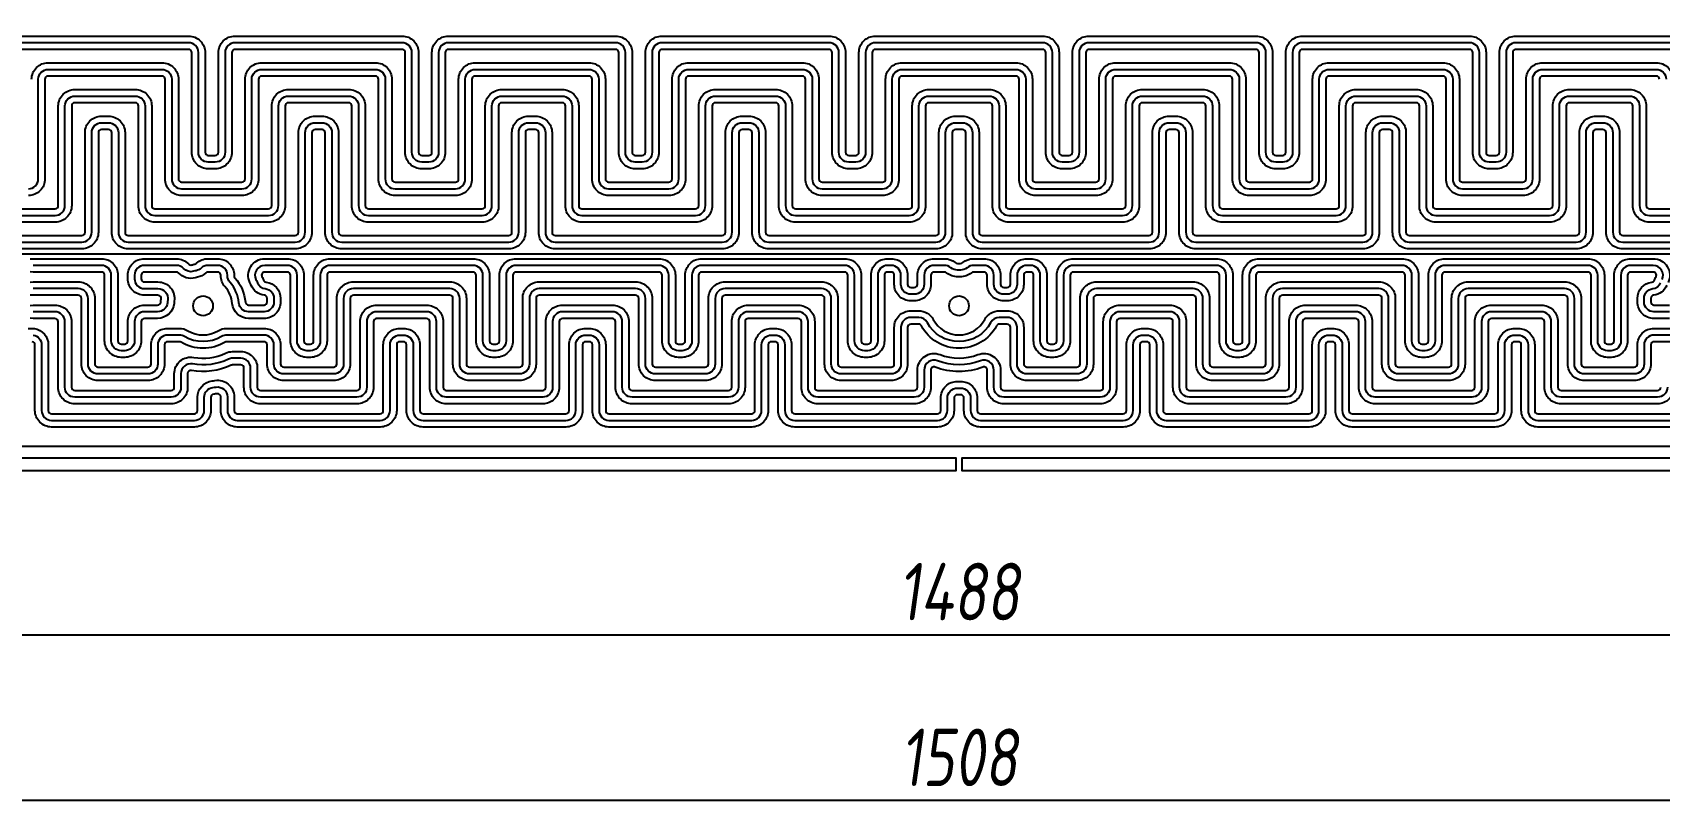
# Model space of a CAD drawing. Header units: millimetres. Extents: x -2003 to 8583, y -2734 to 1824.
# Drawn here: x 4503.1 to 4998.1, y 561.1 to 794.8 of the extents above; entities that cross this region are included whole.
import ezdxf

# ---------------------------------------------------------------- set-up
doc = ezdxf.new("R2010")
doc.units = ezdxf.units.MM
doc.header["$PDMODE"] = 35
doc.header["$PDSIZE"] = -8
doc.layers.add('参照', color=6, linetype='Continuous', lineweight=9)
for name, color, linetype in [('发热丝', 3, 'Continuous'), ('发热区', 2, 'Continuous'), ('菲林', 21, 'Continuous')]:
    doc.layers.add(name, color=color, linetype=linetype)
doc.styles.add('斜仿宋', font='tssdeng.shx', dxfattribs={"width": 0.8, "oblique": 8, "bigfont": 'tssdchn.shx'})
doc.dimstyles.new('ISO-25', dxfattribs={"dimtxt": 2.5, "dimasz": 2.5, "dimexe": 1.25, "dimexo": 0.625, "dimtad": 1, "dimtoh": 1, "dimzin": 9, "dimdsep": 46, "dimtxsty": '斜仿宋', "dimcen": 2.5, "dimazin": 2, "dimtfac": 1, "dimtmove": 0, "dimatfit": 3, "dimfxl": 1, "dimarcsym": 1})

# ---------------------------------------------------------------- blocks, each defined once
blk = doc.blocks.new('*D4')
at = {"layer": 'Defpoints', "color": 0}
for p in [(4040.95, 662.35), (5528.95, 662.35), (5528.95, 611.5)]:
    blk.add_point(p, dxfattribs=at)
at = {"layer": '参照', "color": 0, "lineweight": -2}
for p, q in [((4040.95, 657.98), (4040.95, 602.75)), ((5528.95, 657.98), (5528.95, 602.75)), ((4058.45, 611.5), (5511.45, 611.5))]:
    blk.add_line(p, q, dxfattribs=at)
at = {"layer": '参照', "color": 0}
for points in [[(4058.45, 614.42), (4058.45, 608.58), (4040.95, 611.5)], [(5511.45, 608.58), (5511.45, 614.42), (5528.95, 611.5)]]:
    blk.add_solid(points, dxfattribs=at)
at = {"layer": '参照', "color": 0, "insert": (4784.95, 624.62), "char_height": 17.5, "attachment_point": 5, "style": '斜仿宋'}
blk.add_mtext('1488', dxfattribs=at)
blk = doc.blocks.new('*D5')
at = {"layer": 'Defpoints', "color": 0}
for p in [(5538.95, 664.35), (4030.95, 661.35), (4030.95, 561.07)]:
    blk.add_point(p, dxfattribs=at)
at = {"layer": '参照', "color": 0, "lineweight": -2}
for p, q in [((5538.95, 659.98), (5538.95, 552.32)), ((4030.95, 656.98), (4030.95, 552.32)), ((5521.45, 561.07), (4048.45, 561.07))]:
    blk.add_line(p, q, dxfattribs=at)
at = {"layer": '参照', "color": 0}
for points in [[(4048.45, 563.99), (4048.45, 558.15), (4030.95, 561.07)], [(5521.45, 558.15), (5521.45, 563.99), (5538.95, 561.07)]]:
    blk.add_solid(points, dxfattribs=at)
at = {"layer": '参照', "color": 0, "insert": (4784.95, 574.19), "char_height": 17.5, "attachment_point": 5, "style": '斜仿宋'}
blk.add_mtext('1508', dxfattribs=at)
blk = doc.blocks.new('20251221.1025411')
at = {"color": 0, "linetype": 'Continuous', "lineweight": 25}
blk.add_lwpolyline([(1477.5, 425), (1, 425, 0.4142136), (0, 424), (0, 406.578), (1.478, 405.1), (20.75, 405.1, -1), (20.75, 397.4), (1.478, 397.4), (0, 395.922), (0, 1, 0.4142136), (1, 0), (48.5, 0), (48.5, 0.5, -0.4142136), (53.5, 5.5), (175, 5.5, -0.4142136), (180, 0.5), (180, 0), (1298.5, 0)], format="xyb", dxfattribs=at)
for centre in [(509.25, 42.75), (739.25, 42.75)]:
    blk.add_circle(centre, 3, dxfattribs=at)
at = {"layer": '参照', "color": 0, "linetype": 'Continuous', "lineweight": 25}
for points in [[(959.534, 122.825), (908.698, 122.825, 0.4142136), (905.698, 119.825), (905.698, 89.492, -0.4142136), (902.698, 86.492), (900.578, 86.492, -0.4142136), (897.578, 89.492), (897.578, 119.825, 0.4142136), (894.578, 122.825), (843.742, 122.825, 0.4142136), (840.742, 119.825), (840.742, 89.492, -0.4142136), (837.742, 86.492), (835.622, 86.492, -0.4142136), (832.622, 89.492), (832.622, 119.825, 0.4142136), (829.622, 122.825), (778.786, 122.825, 0.4142136), (775.786, 119.825), (775.786, 89.492, -0.4142136), (772.786, 86.492), (770.666, 86.492, -0.4142136), (767.666, 89.492), (767.666, 119.825, 0.4142136), (764.666, 122.825), (713.83, 122.825, 0.4142136), (710.83, 119.825), (710.83, 89.492, -0.4142136), (707.83, 86.492), (705.71, 86.492, -0.4142136), (702.71, 89.492), (702.71, 119.825, 0.4142136), (699.71, 122.825), (648.874, 122.825, 0.4142136), (645.874, 119.825), (645.874, 89.492, -0.4142136), (642.874, 86.492), (640.754, 86.492, -0.4142136), (637.754, 89.492), (637.754, 119.825, 0.4142136), (634.754, 122.825), (583.918, 122.825, 0.4142136), (580.918, 119.825), (580.918, 89.492, -0.4142136), (577.918, 86.492), (575.798, 86.492, -0.4142136), (572.798, 89.492), (572.798, 119.825, 0.4142136), (569.798, 122.825), (518.962, 122.825, 0.4142136), (515.962, 119.825), (515.962, 89.492, -0.4142136), (512.962, 86.492), (510.842, 86.492, -0.4142136), (507.842, 89.492), (507.842, 119.825, 0.4142136), (504.842, 122.825), (454.006, 122.825, 0.4142136)], [(421.528, 62.133), (472.364, 62.133, 0.4142136), (475.364, 65.133), (475.364, 95.466, -0.4142136), (478.364, 98.466), (480.484, 98.466, -0.4142136), (483.484, 95.466), (483.484, 65.133, 0.4142136), (486.484, 62.133), (537.32, 62.133, 0.4142136), (540.32, 65.133), (540.32, 95.466, -0.4142136), (543.32, 98.466), (545.44, 98.466, -0.4142136), (548.44, 95.466), (548.44, 65.133, 0.4142136), (551.44, 62.133), (602.276, 62.133, 0.4142136), (605.276, 65.133), (605.276, 95.466, -0.4142136), (608.276, 98.466), (610.396, 98.466, -0.4142136), (613.396, 95.466), (613.396, 65.133, 0.4142136), (616.396, 62.133), (667.232, 62.133, 0.4142136), (670.232, 65.133), (670.232, 95.466, -0.4142136), (673.232, 98.466), (675.352, 98.466, -0.4142136), (678.352, 95.466), (678.352, 65.133, 0.4142136), (681.352, 62.133), (732.188, 62.133, 0.4142136), (735.188, 65.133), (735.188, 95.466, -0.4142136), (738.188, 98.466), (740.308, 98.466, -0.4142136), (743.308, 95.466), (743.308, 65.133, 0.4142136), (746.308, 62.133), (797.144, 62.133, 0.4142136), (800.144, 65.133), (800.144, 95.466, -0.4142136), (803.144, 98.466), (805.264, 98.466, -0.4142136), (808.264, 95.466), (808.264, 65.133, 0.4142136), (811.264, 62.133), (862.1, 62.133, 0.4142136), (865.1, 65.133), (865.1, 95.466, -0.4142136), (868.1, 98.466), (870.22, 98.466, -0.4142136), (873.22, 95.466), (873.22, 65.133, 0.4142136), (876.22, 62.133), (927.056, 62.133, 0.4142136), (930.056, 65.133), (930.056, 95.466, -0.4142136), (933.056, 98.466), (935.176, 98.466, -0.4142136), (938.176, 95.466), (938.176, 65.133, 0.4142136), (941.176, 62.133), (992.012, 62.133, 0.4142136)], [(456.125, 78.372, 0.4142136), (459.125, 81.372), (459.125, 111.705, -0.4142136), (462.125, 114.705), (496.723, 114.705, -0.4142136), (499.723, 111.705), (499.723, 81.372, 0.4142136), (502.723, 78.372), (521.081, 78.372, 0.4142136), (524.081, 81.372), (524.081, 111.705, -0.4142136), (527.081, 114.705), (561.679, 114.705, -0.4142136), (564.679, 111.705), (564.679, 81.372, 0.4142136), (567.679, 78.372), (586.037, 78.372, 0.4142136), (589.037, 81.372), (589.037, 111.705, -0.4142136), (592.037, 114.705), (626.635, 114.705, -0.4142136), (629.635, 111.705), (629.635, 81.372, 0.4142136), (632.635, 78.372), (650.993, 78.372, 0.4142136), (653.993, 81.372), (653.993, 111.705, -0.4142136), (656.993, 114.705), (691.591, 114.705, -0.4142136), (694.591, 111.705), (694.591, 81.372, 0.4142136), (697.591, 78.372), (715.949, 78.372, 0.4142136), (718.949, 81.372), (718.949, 111.705, -0.4142136), (721.949, 114.705), (756.547, 114.705, -0.4142136), (759.547, 111.705), (759.547, 81.372, 0.4142136), (762.547, 78.372), (780.905, 78.372, 0.4142136), (783.905, 81.372), (783.905, 111.705, -0.4142136), (786.905, 114.705), (821.503, 114.705, -0.4142136), (824.503, 111.705), (824.503, 81.372, 0.4142136), (827.503, 78.372), (845.861, 78.372, 0.4142136), (848.861, 81.372), (848.861, 111.705, -0.4142136), (851.861, 114.705), (886.459, 114.705, -0.4142136), (889.459, 111.705), (889.459, 81.372, 0.4142136), (892.459, 78.372), (910.817, 78.372, 0.4142136), (913.817, 81.372), (913.817, 111.705, -0.4142136), (916.817, 114.705), (951.415, 114.705, -0.4142136), (954.415, 111.705)], [(429.647, 70.253), (464.245, 70.253, 0.4142136), (467.245, 73.253), (467.245, 103.586, -0.4142136), (470.245, 106.586), (488.603, 106.586, -0.4142136), (491.603, 103.586), (491.603, 73.253, 0.4142136), (494.603, 70.253), (529.201, 70.253, 0.4142136), (532.201, 73.253), (532.201, 103.586, -0.4142136), (535.201, 106.586), (553.559, 106.586, -0.4142136), (556.559, 103.586), (556.559, 73.253, 0.4142136), (559.559, 70.253), (594.157, 70.253, 0.4142136), (597.157, 73.253), (597.157, 103.586, -0.4142136), (600.157, 106.586), (618.515, 106.586, -0.4142136), (621.515, 103.586), (621.515, 73.253, 0.4142136), (624.515, 70.253), (659.113, 70.253, 0.4142136), (662.113, 73.253), (662.113, 103.586, -0.4142136), (665.113, 106.586), (683.471, 106.586, -0.4142136), (686.471, 103.586), (686.471, 73.253, 0.4142136), (689.471, 70.253), (724.069, 70.253, 0.4142136), (727.069, 73.253), (727.069, 103.586, -0.4142136), (730.069, 106.586), (748.427, 106.586, -0.4142136), (751.427, 103.586), (751.427, 73.253, 0.4142136), (754.427, 70.253), (789.025, 70.253, 0.4142136), (792.025, 73.253), (792.025, 103.586, -0.4142136), (795.025, 106.586), (813.383, 106.586, -0.4142136), (816.383, 103.586), (816.383, 73.253, 0.4142136), (819.383, 70.253), (853.981, 70.253, 0.4142136), (856.981, 73.253), (856.981, 103.586, -0.4142136), (859.981, 106.586), (878.339, 106.586, -0.4142136), (881.339, 103.586), (881.339, 73.253, 0.4142136), (884.339, 70.253), (918.937, 70.253, 0.4142136), (921.937, 73.253), (921.937, 103.586, -0.4142136), (924.937, 106.586), (943.295, 106.586, -0.4142136), (946.295, 103.586), (946.295, 73.253, 0.4142136), (949.295, 70.253), (983.893, 70.253, 0.4142136)], [(955.401, 40.935), (950.702, 40.935, -0.4142136), (947.702, 43.935), (947.702, 45.001, -0.3779066), (950.327, 47.977, 0.2669127), (952.712, 49.78, -0.014614)], [(953.151, 50.734, 0.5564693), (950.463, 55.067), (943.636, 55.067, 0.4142136), (940.636, 52.067), (940.636, 32.099, -0.4142136), (937.636, 29.099), (936.57, 29.099, -0.4142136), (933.57, 32.099), (933.57, 52.067, 0.4142136), (930.57, 55.067), (887.107, 55.067, 0.4142136), (884.107, 52.067), (884.107, 32.099, -0.4142136), (881.107, 29.099), (880.041, 29.099, -0.4142136), (877.041, 32.099), (877.041, 52.067, 0.4142136), (874.041, 55.067), (830.577, 55.067, 0.4142136), (827.577, 52.067), (827.577, 32.099, -0.4142136), (824.577, 29.099), (823.511, 29.099, -0.4142136), (820.511, 32.099), (820.511, 52.067, 0.4142136), (817.511, 55.067), (774.048, 55.067, 0.4142136), (771.048, 52.067), (771.048, 32.099, -0.4142136), (768.048, 29.099), (766.982, 29.099, -0.4142136), (763.982, 32.099), (763.982, 52.067, 0.4142136), (760.982, 55.067), (759.915, 55.067, 0.4142136), (756.915, 52.067), (756.915, 49.283, -0.4142136), (753.915, 46.283), (752.849, 46.283, -0.4142136), (749.849, 49.283), (749.849, 52.067, 0.4142136), (746.849, 55.067), (743.668, 55.067, 0.1778859), (741.725, 54.353, -0.1877969), (739.668, 53.642, 0.019183), (738.832, 53.642, -0.1877969), (736.775, 54.353, 0.1778859), (734.832, 55.067), (731.651, 55.067, 0.4142136), (728.651, 52.067), (728.651, 49.283, -0.4142136), (725.651, 46.283), (724.585, 46.283, -0.4142136), (721.585, 49.283), (721.585, 52.067, 0.4142136), (718.585, 55.067), (717.518, 55.067, 0.4142136), (714.518, 52.067), (714.518, 32.099, -0.4142136), (711.518, 29.099), (710.452, 29.099, -0.4142136), (707.452, 32.099), (707.452, 52.067, 0.4142136), (704.452, 55.067), (660.989, 55.067, 0.4142136), (657.989, 52.067), (657.989, 32.099, -0.4142136), (654.989, 29.099), (653.923, 29.099, -0.4142136), (650.923, 32.099), (650.923, 52.067, 0.4142136), (647.923, 55.067), (604.459, 55.067, 0.4142136), (601.459, 52.067), (601.459, 32.099, -0.4142136), (598.459, 29.099), (597.393, 29.099, -0.4142136), (594.393, 32.099), (594.393, 52.067, 0.4142136), (591.393, 55.067), (547.93, 55.067, 0.4142136), (544.93, 52.067), (544.93, 32.099, -0.4142136), (541.93, 29.099), (540.864, 29.099, -0.4142136), (537.864, 32.099), (537.864, 52.067, 0.4142136), (534.864, 55.067), (528.037, 55.067, 0.5564693), (525.349, 50.734, -0.014614), (525.788, 49.78, 0.2669127), (528.173, 47.977, -0.3779066), (530.798, 45.001), (530.798, 43.935, -0.4142136), (527.798, 40.935), (523.099, 40.935, -0.3894384), (520.11, 43.679, 0.1609884), (517.417, 49.968, -0.1829505), (516.665, 51.955), (516.665, 52.067, 0.4142136), (513.665, 55.067), (510.755, 55.067, 0.1936374), (508.677, 54.231, -0.144286), (507.171, 53.45, 0.0197083), (506.335, 53.253, -0.2806552), (503.332, 54.105, 0.2088988), (501.131, 55.067), (491.4, 55.067, 0.4142136), (488.4, 52.067), (488.4, 51.001, 0.4142136), (491.4, 48.001), (495.533, 48.001, -0.4626925), (498.494, 44.515, 0.0193315), (498.39, 43.679, -0.3894384), (495.401, 40.935), (491.4, 40.935, 0.4142136), (488.4, 37.935), (488.4, 32.099, -0.4142136), (485.4, 29.099), (484.334, 29.099, -0.4142136), (481.334, 32.099), (481.334, 52.067, 0.4142136), (478.334, 55.067), (457.603, 55.067)], [(962.036, 33.868), (950.702, 33.868, 0.4142136), (947.702, 30.868), (947.702, 25.032, -0.4142136), (944.702, 22.032), (929.504, 22.032, -0.4142136), (926.504, 25.032), (926.504, 45.001, 0.4142136), (923.504, 48.001), (894.173, 48.001, 0.4142136), (891.173, 45.001), (891.173, 25.032, -0.4142136), (888.173, 22.032), (872.974, 22.032, -0.4142136), (869.974, 25.032), (869.974, 45.001, 0.4142136), (866.974, 48.001), (837.643, 48.001, 0.4142136), (834.643, 45.001), (834.643, 25.032, -0.4142136), (831.643, 22.032), (816.445, 22.032, -0.4142136), (813.445, 25.032), (813.445, 45.001, 0.4142136), (810.445, 48.001), (781.114, 48.001, 0.4142136), (778.114, 45.001), (778.114, 25.032, -0.4142136), (775.114, 22.032), (759.915, 22.032, -0.4142136), (756.915, 25.032), (756.915, 36.217, 0.4142136), (753.915, 39.217), (751.519, 39.217, 0.2771614), (748.871, 37.627, -0.6004483), (729.629, 37.627, 0.2771614), (726.981, 39.217), (724.585, 39.217, 0.4142136), (721.585, 36.217), (721.585, 25.032, -0.4142136), (718.585, 22.032), (703.386, 22.032, -0.4142136), (700.386, 25.032), (700.386, 45.001, 0.4142136), (697.386, 48.001), (668.055, 48.001, 0.4142136), (665.055, 45.001), (665.055, 25.032, -0.4142136), (662.055, 22.032), (646.857, 22.032, -0.4142136), (643.857, 25.032), (643.857, 45.001, 0.4142136), (640.857, 48.001), (611.526, 48.001, 0.4142136), (608.526, 45.001), (608.526, 25.032, -0.4142136), (605.526, 22.032), (590.327, 22.032, -0.4142136), (587.327, 25.032), (587.327, 45.001, 0.4142136), (584.327, 48.001), (554.996, 48.001, 0.4142136), (551.996, 45.001), (551.996, 25.032, -0.4142136), (548.996, 22.032), (533.798, 22.032, -0.4142136), (530.798, 25.032), (530.798, 30.868, 0.4142136), (527.798, 33.868), (516.464, 33.868, 0.1372629), (514.907, 33.433, -0.2797975), (503.593, 33.433, 0.1372629), (502.036, 33.868), (498.467, 33.868, 0.4142136), (495.467, 30.868), (495.467, 25.032, -0.4142136), (492.467, 22.032), (477.268, 22.032, -0.4142136), (474.268, 25.032), (474.268, 45.001, 0.4142136), (471.268, 48.001), (457.603, 48.001)], [(954.769, 17.966, -0.4142136), (951.769, 14.966), (922.438, 14.966, -0.4142136), (919.438, 17.966), (919.438, 37.935, 0.4142136), (916.438, 40.935), (901.239, 40.935, 0.4142136), (898.239, 37.935), (898.239, 17.966, -0.4142136), (895.239, 14.966), (865.908, 14.966, -0.4142136), (862.908, 17.966), (862.908, 37.935, 0.4142136), (859.908, 40.935), (844.71, 40.935, 0.4142136), (841.71, 37.935), (841.71, 17.966, -0.4142136), (838.71, 14.966), (809.379, 14.966, -0.4142136), (806.379, 17.966), (806.379, 37.935, 0.4142136), (803.379, 40.935), (788.18, 40.935, 0.4142136), (785.18, 37.935), (785.18, 17.966, -0.4142136), (782.18, 14.966), (752.849, 14.966, -0.4142136), (749.849, 17.966), (749.849, 23.205, 0.5275019), (745.762, 26.001, -0.1875687), (732.738, 26.001, 0.5275019), (728.651, 23.205), (728.651, 17.966, -0.4142136), (725.651, 14.966), (696.32, 14.966, -0.4142136), (693.32, 17.966), (693.32, 37.935, 0.4142136), (690.32, 40.935), (675.121, 40.935, 0.4142136), (672.121, 37.935), (672.121, 17.966, -0.4142136), (669.121, 14.966), (639.79, 14.966, -0.4142136), (636.79, 17.966), (636.79, 37.935, 0.4142136), (633.79, 40.935), (618.592, 40.935, 0.4142136), (615.592, 37.935), (615.592, 17.966, -0.4142136), (612.592, 14.966), (583.261, 14.966, -0.4142136), (580.261, 17.966), (580.261, 37.935, 0.4142136), (577.261, 40.935), (562.062, 40.935, 0.4142136), (559.062, 37.935), (559.062, 17.966, -0.4142136), (556.062, 14.966), (526.731, 14.966, -0.4142136), (523.731, 17.966), (523.731, 23.798, 0.4142136), (520.731, 26.798), (518.226, 26.798, 0.1110393), (516.942, 26.51, -0.1563935), (506.065, 25.065, 0.4674249), (502.533, 22.112), (502.533, 17.966, -0.4142136), (499.533, 14.966), (470.202, 14.966, -0.4142136), (467.202, 17.966), (467.202, 37.935, 0.4142136), (464.202, 40.935), (457.603, 40.935)], [(457.603, 33.832, -0.3691491), (460.136, 30.868), (460.136, 10.9, 0.4142136), (463.136, 7.9), (506.599, 7.9, 0.4142136), (509.599, 10.9), (509.599, 14.911, -0.3795666), (512.241, 17.889, 0.0095993), (513.193, 18.022, -0.4613216), (516.665, 15.06), (516.665, 10.9, 0.4142136), (519.665, 7.9), (563.129, 7.9, 0.4142136), (566.129, 10.9), (566.129, 30.868, -0.4142136), (569.129, 33.868), (570.195, 33.868, -0.4142136), (573.195, 30.868), (573.195, 10.9, 0.4142136), (576.195, 7.9), (619.658, 7.9, 0.4142136), (622.658, 10.9), (622.658, 30.868, -0.4142136), (625.658, 33.868), (626.724, 33.868, -0.4142136), (629.724, 30.868), (629.724, 10.9, 0.4142136), (632.724, 7.9), (676.187, 7.9, 0.4142136), (679.187, 10.9), (679.187, 30.868, -0.4142136), (682.187, 33.868), (683.254, 33.868, -0.4142136), (686.254, 30.868), (686.254, 10.9, 0.4142136), (689.254, 7.9), (732.717, 7.9, 0.4142136), (735.717, 10.9), (735.717, 14.715, -0.4197934), (738.774, 17.715, 0.0095068), (739.726, 17.715, -0.4197934), (742.783, 14.715), (742.783, 10.9, 0.4142136), (745.783, 7.9), (789.246, 7.9, 0.4142136), (792.246, 10.9), (792.246, 30.868, -0.4142136), (795.246, 33.868), (796.313, 33.868, -0.4142136), (799.313, 30.868), (799.313, 10.9, 0.4142136), (802.313, 7.9), (845.776, 7.9, 0.4142136), (848.776, 10.9), (848.776, 30.868, -0.4142136), (851.776, 33.868), (852.842, 33.868, -0.4142136), (855.842, 30.868), (855.842, 10.9, 0.4142136), (858.842, 7.9), (902.305, 7.9, 0.4142136), (905.305, 10.9), (905.305, 30.868, -0.4142136), (908.305, 33.868), (909.371, 33.868, -0.4142136), (912.371, 30.868), (912.371, 10.9, 0.4142136), (915.371, 7.9), (958.835, 7.9, 0.4142136)]]:
    blk.add_lwpolyline(points, format="xyb", dxfattribs=at)
at = {"layer": '发热丝', "color": 0}
for points in [[(992.012, 60.103), (941.176, 60.103, -0.4142136), (936.146, 65.133), (936.146, 95.466, 0.4142136), (935.176, 96.436), (933.056, 96.436, 0.4142136), (932.086, 95.466), (932.086, 65.133, -0.4142136), (927.056, 60.103), (876.22, 60.103, -0.4142136), (871.19, 65.133), (871.19, 95.466, 0.4142136), (870.22, 96.436), (868.1, 96.436, 0.4142136), (867.13, 95.466), (867.13, 65.133, -0.4142136), (862.1, 60.103), (811.264, 60.103, -0.4142136), (806.234, 65.133), (806.234, 95.466, 0.4142136), (805.264, 96.436), (803.144, 96.436, 0.4142136), (802.174, 95.466), (802.174, 65.133, -0.4142136), (797.144, 60.103), (746.308, 60.103, -0.4142136), (741.278, 65.133), (741.278, 95.466, 0.4142136), (740.308, 96.436), (738.188, 96.436, 0.4142136), (737.218, 95.466), (737.218, 65.133, -0.4142136), (732.188, 60.103), (681.352, 60.103, -0.4142136), (676.322, 65.133), (676.322, 95.466, 0.4142136), (675.352, 96.436), (673.232, 96.436, 0.4142136), (672.262, 95.466), (672.262, 65.133, -0.4142136), (667.232, 60.103), (616.396, 60.103, -0.4142136), (611.366, 65.133), (611.366, 95.466, 0.4142136), (610.396, 96.436), (608.276, 96.436, 0.4142136), (607.306, 95.466), (607.306, 65.133, -0.4142136), (602.276, 60.103), (551.44, 60.103, -0.4142136), (546.41, 65.133), (546.41, 95.466, 0.4142136), (545.44, 96.436), (543.32, 96.436, 0.4142136), (542.35, 95.466), (542.35, 65.133, -0.4142136), (537.32, 60.103), (486.484, 60.103, -0.4142136), (481.454, 65.133), (481.454, 95.466, 0.4142136), (480.484, 96.436), (478.364, 96.436, 0.4142136), (477.394, 95.466), (477.394, 65.133, -0.4142136), (472.364, 60.103), (421.528, 60.103, -0.4142136)], [(456.603, 57.028), (457.603, 57.098), (478.334, 57.098, -0.4142136), (483.365, 52.067), (483.365, 32.099, 0.4142136), (484.334, 31.13), (485.4, 31.13, 0.4142136), (486.369, 32.099), (486.369, 37.935, -0.4142136), (491.4, 42.966), (495.401, 42.966, 0.3894384), (496.366, 43.852, -0.0193315), (496.49, 44.844, 0.4626925), (495.533, 45.97), (491.4, 45.97, -0.4142136), (486.369, 51.001), (486.369, 52.067, -0.4142136), (491.4, 57.098), (501.131, 57.098, -0.2088988), (504.822, 55.485, 0.2806552), (505.792, 55.21, -0.0197083), (506.784, 55.444, 0.144286), (507.27, 55.696, -0.1936374), (510.755, 57.098), (513.665, 57.098, -0.4142136), (518.696, 52.067), (518.696, 51.955, 0.1829505), (518.939, 51.313, -0.1609884), (522.134, 43.852, 0.3894384), (523.099, 42.966), (527.798, 42.966, 0.4142136), (528.767, 43.935), (528.767, 45.001, 0.3779066), (527.919, 45.962, -0.2669127), (523.919, 48.985, 0.014614), (523.529, 49.832, -0.5564693), (528.037, 57.098), (534.864, 57.098, -0.4142136), (539.895, 52.067), (539.895, 32.099, 0.4142136), (540.864, 31.13), (541.93, 31.13, 0.4142136), (542.899, 32.099), (542.899, 52.067, -0.4142136), (547.93, 57.098), (591.393, 57.098, -0.4142136), (596.424, 52.067), (596.424, 32.099, 0.4142136), (597.393, 31.13), (598.459, 31.13, 0.4142136), (599.428, 32.099), (599.428, 52.067, -0.4142136), (604.459, 57.098), (647.923, 57.098, -0.4142136), (652.954, 52.067), (652.954, 32.099, 0.4142136), (653.923, 31.13), (654.989, 31.13, 0.4142136), (655.958, 32.099), (655.958, 52.067, -0.4142136), (660.989, 57.098), (704.452, 57.098, -0.4142136), (709.483, 52.067), (709.483, 32.099, 0.4142136), (710.452, 31.13), (711.518, 31.13, 0.4142136), (712.487, 32.099), (712.487, 52.067, -0.4142136), (717.518, 57.098), (718.585, 57.098, -0.4142136), (723.616, 52.067), (723.616, 49.283, 0.4142136), (724.585, 48.314), (725.651, 48.314, 0.4142136), (726.62, 49.283), (726.62, 52.067, -0.4142136), (731.651, 57.098), (734.832, 57.098, -0.1778859), (738.09, 55.901, 0.1877969), (738.754, 55.671, -0.019183), (739.746, 55.671, 0.1877969), (740.41, 55.901, -0.1778859), (743.668, 57.098), (746.849, 57.098, -0.4142136), (751.88, 52.067), (751.88, 49.283, 0.4142136), (752.849, 48.314), (753.915, 48.314, 0.4142136), (754.884, 49.283), (754.884, 52.067, -0.4142136), (759.915, 57.098), (760.982, 57.098, -0.4142136), (766.013, 52.067), (766.013, 32.099, 0.4142136), (766.982, 31.13), (768.048, 31.13, 0.4142136), (769.017, 32.099), (769.017, 52.067, -0.4142136), (774.048, 57.098), (817.511, 57.098, -0.4142136), (822.542, 52.067), (822.542, 32.099, 0.4142136), (823.511, 31.13), (824.577, 31.13, 0.4142136), (825.546, 32.099), (825.546, 52.067, -0.4142136), (830.577, 57.098), (874.041, 57.098, -0.4142136), (879.072, 52.067), (879.072, 32.099, 0.4142136), (880.041, 31.13), (881.107, 31.13, 0.4142136), (882.076, 32.099), (882.076, 52.067, -0.4142136), (887.107, 57.098), (930.57, 57.098, -0.4142136), (935.601, 52.067), (935.601, 32.099, 0.4142136), (936.57, 31.13), (937.636, 31.13, 0.4142136), (938.605, 32.099), (938.605, 52.067, -0.4142136), (943.636, 57.098), (950.463, 57.098, -0.5564693), (954.971, 49.832, 0.014614)], [(954.581, 48.985, -0.2669127), (950.581, 45.962, 0.3779066), (949.733, 45.001), (949.733, 43.935, 0.4142136), (950.702, 42.966), (955.401, 42.966, 0.3894384)], [(958.835, 5.869), (915.371, 5.869, -0.4142136), (910.34, 10.9), (910.34, 30.868, 0.4142136), (909.371, 31.837), (908.305, 31.837, 0.4142136), (907.336, 30.868), (907.336, 10.9, -0.4142136), (902.305, 5.869), (858.842, 5.869, -0.4142136), (853.811, 10.9), (853.811, 30.868, 0.4142136), (852.842, 31.837), (851.776, 31.837, 0.4142136), (850.807, 30.868), (850.807, 10.9, -0.4142136), (845.776, 5.869), (802.313, 5.869, -0.4142136), (797.282, 10.9), (797.282, 30.868, 0.4142136), (796.313, 31.837), (795.246, 31.837, 0.4142136), (794.277, 30.868), (794.277, 10.9, -0.4142136), (789.246, 5.869), (745.783, 5.869, -0.4142136), (740.752, 10.9), (740.752, 14.715, 0.4197934), (739.765, 15.684, -0.0095068), (738.735, 15.684, 0.4197934), (737.748, 14.715), (737.748, 10.9, -0.4142136), (732.717, 5.869), (689.254, 5.869, -0.4142136), (684.223, 10.9), (684.223, 30.868, 0.4142136), (683.254, 31.837), (682.187, 31.837, 0.4142136), (681.218, 30.868), (681.218, 10.9, -0.4142136), (676.187, 5.869), (632.724, 5.869, -0.4142136), (627.693, 10.9), (627.693, 30.868, 0.4142136), (626.724, 31.837), (625.658, 31.837, 0.4142136), (624.689, 30.868), (624.689, 10.9, -0.4142136), (619.658, 5.869), (576.195, 5.869, -0.4142136), (571.164, 10.9), (571.164, 30.868, 0.4142136), (570.195, 31.837), (569.129, 31.837, 0.4142136), (568.16, 30.868), (568.16, 10.9, -0.4142136), (563.129, 5.869), (519.665, 5.869, -0.4142136), (514.634, 10.9), (514.634, 15.06, 0.4613216), (513.513, 16.017, -0.0095993), (512.483, 15.873, 0.3795666), (511.63, 14.911), (511.63, 10.9, -0.4142136), (506.599, 5.869), (463.136, 5.869, -0.4142136), (458.105, 10.9), (458.105, 30.868, 0.3691491), (457.287, 31.826)], [(454.006, 124.855), (504.842, 124.855, -0.4142136), (509.872, 119.825), (509.872, 89.492, 0.4142136), (510.842, 88.522), (512.962, 88.522, 0.4142136), (513.932, 89.492), (513.932, 119.825, -0.4142136), (518.962, 124.855), (569.798, 124.855, -0.4142136), (574.828, 119.825), (574.828, 89.492, 0.4142136), (575.798, 88.522), (577.918, 88.522, 0.4142136), (578.888, 89.492), (578.888, 119.825, -0.4142136), (583.918, 124.855), (634.754, 124.855, -0.4142136), (639.784, 119.825), (639.784, 89.492, 0.4142136), (640.754, 88.522), (642.874, 88.522, 0.4142136), (643.844, 89.492), (643.844, 119.825, -0.4142136), (648.874, 124.855), (699.71, 124.855, -0.4142136), (704.74, 119.825), (704.74, 89.492, 0.4142136), (705.71, 88.522), (707.83, 88.522, 0.4142136), (708.8, 89.492), (708.8, 119.825, -0.4142136), (713.83, 124.855), (764.666, 124.855, -0.4142136), (769.696, 119.825), (769.696, 89.492, 0.4142136), (770.666, 88.522), (772.786, 88.522, 0.4142136), (773.756, 89.492), (773.756, 119.825, -0.4142136), (778.786, 124.855), (829.622, 124.855, -0.4142136), (834.652, 119.825), (834.652, 89.492, 0.4142136), (835.622, 88.522), (837.742, 88.522, 0.4142136), (838.712, 89.492), (838.712, 119.825, -0.4142136), (843.742, 124.855), (894.578, 124.855, -0.4142136), (899.608, 119.825), (899.608, 89.492, 0.4142136), (900.578, 88.522), (902.698, 88.522, 0.4142136), (903.668, 89.492), (903.668, 119.825, -0.4142136), (908.698, 124.855), (959.534, 124.855, -0.4142136)], [(959.534, 120.795), (908.698, 120.795, 0.4142136), (907.728, 119.825), (907.728, 89.492, -0.4142136), (902.698, 84.462), (900.578, 84.462, -0.4142136), (895.548, 89.492), (895.548, 119.825, 0.4142136), (894.578, 120.795), (843.742, 120.795, 0.4142136), (842.772, 119.825), (842.772, 89.492, -0.4142136), (837.742, 84.462), (835.622, 84.462, -0.4142136), (830.592, 89.492), (830.592, 119.825, 0.4142136), (829.622, 120.795), (778.786, 120.795, 0.4142136), (777.816, 119.825), (777.816, 89.492, -0.4142136), (772.786, 84.462), (770.666, 84.462, -0.4142136), (765.636, 89.492), (765.636, 119.825, 0.4142136), (764.666, 120.795), (713.83, 120.795, 0.4142136), (712.86, 119.825), (712.86, 89.492, -0.4142136), (707.83, 84.462), (705.71, 84.462, -0.4142136), (700.68, 89.492), (700.68, 119.825, 0.4142136), (699.71, 120.795), (648.874, 120.795, 0.4142136), (647.904, 119.825), (647.904, 89.492, -0.4142136), (642.874, 84.462), (640.754, 84.462, -0.4142136), (635.724, 89.492), (635.724, 119.825, 0.4142136), (634.754, 120.795), (583.918, 120.795, 0.4142136), (582.948, 119.825), (582.948, 89.492, -0.4142136), (577.918, 84.462), (575.798, 84.462, -0.4142136), (570.768, 89.492), (570.768, 119.825, 0.4142136), (569.798, 120.795), (518.962, 120.795, 0.4142136), (517.992, 119.825), (517.992, 89.492, -0.4142136), (512.962, 84.462), (510.842, 84.462, -0.4142136), (505.812, 89.492), (505.812, 119.825, 0.4142136), (504.842, 120.795), (454.006, 120.795, 0.4142136)], [(456.07, 35.83), (457.919, 35.838, -0.3691491), (462.167, 30.868), (462.167, 10.9, 0.4142136), (463.136, 9.931), (506.599, 9.931, 0.4142136), (507.568, 10.9), (507.568, 14.911, -0.3795666), (511.998, 19.906, 0.0095993), (512.873, 20.028, -0.4613216), (518.696, 15.06), (518.696, 10.9, 0.4142136), (519.665, 9.931), (563.129, 9.931, 0.4142136), (564.098, 10.9), (564.098, 30.868, -0.4142136), (569.129, 35.899), (570.195, 35.899, -0.4142136), (575.226, 30.868), (575.226, 10.9, 0.4142136), (576.195, 9.931), (619.658, 9.931, 0.4142136), (620.627, 10.9), (620.627, 30.868, -0.4142136), (625.658, 35.899), (626.724, 35.899, -0.4142136), (631.755, 30.868), (631.755, 10.9, 0.4142136), (632.724, 9.931), (676.187, 9.931, 0.4142136), (677.156, 10.9), (677.156, 30.868, -0.4142136), (682.187, 35.899), (683.254, 35.899, -0.4142136), (688.285, 30.868), (688.285, 10.9, 0.4142136), (689.254, 9.931), (732.717, 9.931, 0.4142136), (733.686, 10.9), (733.686, 14.715, -0.4197934), (738.813, 19.745, 0.0095068), (739.687, 19.745, -0.4197934), (744.814, 14.715), (744.814, 10.9, 0.4142136), (745.783, 9.931), (789.246, 9.931, 0.4142136), (790.215, 10.9), (790.215, 30.868, -0.4142136), (795.246, 35.899), (796.313, 35.899, -0.4142136), (801.344, 30.868), (801.344, 10.9, 0.4142136), (802.313, 9.931), (845.776, 9.931, 0.4142136), (846.745, 10.9), (846.745, 30.868, -0.4142136), (851.776, 35.899), (852.842, 35.899, -0.4142136), (857.873, 30.868), (857.873, 10.9, 0.4142136), (858.842, 9.931), (902.305, 9.931, 0.4142136), (903.274, 10.9), (903.274, 30.868, -0.4142136), (908.305, 35.899), (909.371, 35.899, -0.4142136), (914.402, 30.868), (914.402, 10.9, 0.4142136), (915.371, 9.931), (958.835, 9.931, 0.4142136)], [(956.8, 17.966, -0.4142136), (951.769, 12.935), (922.438, 12.935, -0.4142136), (917.407, 17.966), (917.407, 37.935, 0.4142136), (916.438, 38.904), (901.239, 38.904, 0.4142136), (900.27, 37.935), (900.27, 17.966, -0.4142136), (895.239, 12.935), (865.908, 12.935, -0.4142136), (860.877, 17.966), (860.877, 37.935, 0.4142136), (859.908, 38.904), (844.71, 38.904, 0.4142136), (843.741, 37.935), (843.741, 17.966, -0.4142136), (838.71, 12.935), (809.379, 12.935, -0.4142136), (804.348, 17.966), (804.348, 37.935, 0.4142136), (803.379, 38.904), (788.18, 38.904, 0.4142136), (787.211, 37.935), (787.211, 17.966, -0.4142136), (782.18, 12.935), (752.849, 12.935, -0.4142136), (747.818, 17.966), (747.818, 23.205, 0.5275019), (746.498, 24.109, -0.1875687), (732.002, 24.109, 0.5275019), (730.682, 23.205), (730.682, 17.966, -0.4142136), (725.651, 12.935), (696.32, 12.935, -0.4142136), (691.289, 17.966), (691.289, 37.935, 0.4142136), (690.32, 38.904), (675.121, 38.904, 0.4142136), (674.152, 37.935), (674.152, 17.966, -0.4142136), (669.121, 12.935), (639.79, 12.935, -0.4142136), (634.759, 17.966), (634.759, 37.935, 0.4142136), (633.79, 38.904), (618.592, 38.904, 0.4142136), (617.623, 37.935), (617.623, 17.966, -0.4142136), (612.592, 12.935), (583.261, 12.935, -0.4142136), (578.23, 17.966), (578.23, 37.935, 0.4142136), (577.261, 38.904), (562.062, 38.904, 0.4142136), (561.093, 37.935), (561.093, 17.966, -0.4142136), (556.062, 12.935), (526.731, 12.935, -0.4142136), (521.7, 17.966), (521.7, 23.798, 0.4142136), (520.731, 24.767), (518.226, 24.767, 0.1110393), (517.812, 24.674, -0.1563935), (505.705, 23.066, 0.4674249), (504.564, 22.112), (504.564, 17.966, -0.4142136), (499.533, 12.935), (470.202, 12.935, -0.4142136), (465.171, 17.966), (465.171, 37.935, 0.4142136), (464.202, 38.904), (457.603, 38.904), (456.603, 38.973)], [(457.095, 111.705, -0.4142136), (462.125, 116.735), (496.723, 116.735, -0.4142136), (501.753, 111.705), (501.753, 81.372, 0.4142136), (502.723, 80.402), (521.081, 80.402, 0.4142136), (522.051, 81.372), (522.051, 111.705, -0.4142136), (527.081, 116.735), (561.679, 116.735, -0.4142136), (566.709, 111.705), (566.709, 81.372, 0.4142136), (567.679, 80.402), (586.037, 80.402, 0.4142136), (587.007, 81.372), (587.007, 111.705, -0.4142136), (592.037, 116.735), (626.635, 116.735, -0.4142136), (631.665, 111.705), (631.665, 81.372, 0.4142136), (632.635, 80.402), (650.993, 80.402, 0.4142136), (651.963, 81.372), (651.963, 111.705, -0.4142136), (656.993, 116.735), (691.591, 116.735, -0.4142136), (696.621, 111.705), (696.621, 81.372, 0.4142136), (697.591, 80.402), (715.949, 80.402, 0.4142136), (716.919, 81.372), (716.919, 111.705, -0.4142136), (721.949, 116.735), (756.547, 116.735, -0.4142136), (761.577, 111.705), (761.577, 81.372, 0.4142136), (762.547, 80.402), (780.905, 80.402, 0.4142136), (781.875, 81.372), (781.875, 111.705, -0.4142136), (786.905, 116.735), (821.503, 116.735, -0.4142136), (826.533, 111.705), (826.533, 81.372, 0.4142136), (827.503, 80.402), (845.861, 80.402, 0.4142136), (846.831, 81.372), (846.831, 111.705, -0.4142136), (851.861, 116.735), (886.459, 116.735, -0.4142136), (891.489, 111.705), (891.489, 81.372, 0.4142136), (892.459, 80.402), (910.817, 80.402, 0.4142136), (911.787, 81.372), (911.787, 111.705, -0.4142136), (916.817, 116.735), (951.415, 116.735, -0.4142136), (956.445, 111.705)], [(952.385, 111.705, 0.4142136), (951.415, 112.675), (916.817, 112.675, 0.4142136), (915.847, 111.705), (915.847, 81.372, -0.4142136), (910.817, 76.342), (892.459, 76.342, -0.4142136), (887.429, 81.372), (887.429, 111.705, 0.4142136), (886.459, 112.675), (851.861, 112.675, 0.4142136), (850.891, 111.705), (850.891, 81.372, -0.4142136), (845.861, 76.342), (827.503, 76.342, -0.4142136), (822.473, 81.372), (822.473, 111.705, 0.4142136), (821.503, 112.675), (786.905, 112.675, 0.4142136), (785.935, 111.705), (785.935, 81.372, -0.4142136), (780.905, 76.342), (762.547, 76.342, -0.4142136), (757.517, 81.372), (757.517, 111.705, 0.4142136), (756.547, 112.675), (721.949, 112.675, 0.4142136), (720.979, 111.705), (720.979, 81.372, -0.4142136), (715.949, 76.342), (697.591, 76.342, -0.4142136), (692.561, 81.372), (692.561, 111.705, 0.4142136), (691.591, 112.675), (656.993, 112.675, 0.4142136), (656.023, 111.705), (656.023, 81.372, -0.4142136), (650.993, 76.342), (632.635, 76.342, -0.4142136), (627.605, 81.372), (627.605, 111.705, 0.4142136), (626.635, 112.675), (592.037, 112.675, 0.4142136), (591.067, 111.705), (591.067, 81.372, -0.4142136), (586.037, 76.342), (567.679, 76.342, -0.4142136), (562.649, 81.372), (562.649, 111.705, 0.4142136), (561.679, 112.675), (527.081, 112.675, 0.4142136), (526.111, 111.705), (526.111, 81.372, -0.4142136), (521.081, 76.342), (502.723, 76.342, -0.4142136), (497.693, 81.372), (497.693, 111.705, 0.4142136), (496.723, 112.675), (462.125, 112.675, 0.4142136), (461.155, 111.705), (461.155, 81.372, -0.4142136), (456.125, 76.342)], [(456.603, 42.896), (457.603, 42.966), (464.202, 42.966, -0.4142136), (469.233, 37.935), (469.233, 17.966, 0.4142136), (470.202, 16.997), (499.533, 16.997, 0.4142136), (500.502, 17.966), (500.502, 22.112, -0.4674249), (506.425, 27.063, 0.1563935), (516.073, 28.345, -0.1110393), (518.226, 28.829), (520.731, 28.829, -0.4142136), (525.762, 23.798), (525.762, 17.966, 0.4142136), (526.731, 16.997), (556.062, 16.997, 0.4142136), (557.031, 17.966), (557.031, 37.935, -0.4142136), (562.062, 42.966), (577.261, 42.966, -0.4142136), (582.292, 37.935), (582.292, 17.966, 0.4142136), (583.261, 16.997), (612.592, 16.997, 0.4142136), (613.561, 17.966), (613.561, 37.935, -0.4142136), (618.592, 42.966), (633.79, 42.966, -0.4142136), (638.821, 37.935), (638.821, 17.966, 0.4142136), (639.79, 16.997), (669.121, 16.997, 0.4142136), (670.09, 17.966), (670.09, 37.935, -0.4142136), (675.121, 42.966), (690.32, 42.966, -0.4142136), (695.351, 37.935), (695.351, 17.966, 0.4142136), (696.32, 16.997), (725.651, 16.997, 0.4142136), (726.62, 17.966), (726.62, 23.205, -0.5275019), (733.474, 27.894, 0.1875687), (745.026, 27.894, -0.5275019), (751.88, 23.205), (751.88, 17.966, 0.4142136), (752.849, 16.997), (782.18, 16.997, 0.4142136), (783.149, 17.966), (783.149, 37.935, -0.4142136), (788.18, 42.966), (803.379, 42.966, -0.4142136), (808.41, 37.935), (808.41, 17.966, 0.4142136), (809.379, 16.997), (838.71, 16.997, 0.4142136), (839.679, 17.966), (839.679, 37.935, -0.4142136), (844.71, 42.966), (859.908, 42.966, -0.4142136), (864.939, 37.935), (864.939, 17.966, 0.4142136), (865.908, 16.997), (895.239, 16.997, 0.4142136), (896.208, 17.966), (896.208, 37.935, -0.4142136), (901.239, 42.966), (916.438, 42.966, -0.4142136), (921.469, 37.935), (921.469, 17.966, 0.4142136), (922.438, 16.997), (951.769, 16.997, 0.4142136), (952.738, 17.966)], [(962.036, 31.837), (950.702, 31.837, 0.4142136), (949.733, 30.868), (949.733, 25.032, -0.4142136), (944.702, 20.001), (929.504, 20.001, -0.4142136), (924.473, 25.032), (924.473, 45.001, 0.4142136), (923.504, 45.97), (894.173, 45.97, 0.4142136), (893.204, 45.001), (893.204, 25.032, -0.4142136), (888.173, 20.001), (872.974, 20.001, -0.4142136), (867.943, 25.032), (867.943, 45.001, 0.4142136), (866.974, 45.97), (837.643, 45.97, 0.4142136), (836.674, 45.001), (836.674, 25.032, -0.4142136), (831.643, 20.001), (816.445, 20.001, -0.4142136), (811.414, 25.032), (811.414, 45.001, 0.4142136), (810.445, 45.97), (781.114, 45.97, 0.4142136), (780.145, 45.001), (780.145, 25.032, -0.4142136), (775.114, 20.001), (759.915, 20.001, -0.4142136), (754.884, 25.032), (754.884, 36.217, 0.4142136), (753.915, 37.186), (751.519, 37.186, 0.2771614), (750.664, 36.672, -0.6004483), (727.836, 36.672, 0.2771614), (726.981, 37.186), (724.585, 37.186, 0.4142136), (723.616, 36.217), (723.616, 25.032, -0.4142136), (718.585, 20.001), (703.386, 20.001, -0.4142136), (698.355, 25.032), (698.355, 45.001, 0.4142136), (697.386, 45.97), (668.055, 45.97, 0.4142136), (667.086, 45.001), (667.086, 25.032, -0.4142136), (662.055, 20.001), (646.857, 20.001, -0.4142136), (641.826, 25.032), (641.826, 45.001, 0.4142136), (640.857, 45.97), (611.526, 45.97, 0.4142136), (610.557, 45.001), (610.557, 25.032, -0.4142136), (605.526, 20.001), (590.327, 20.001, -0.4142136), (585.296, 25.032), (585.296, 45.001, 0.4142136), (584.327, 45.97), (554.996, 45.97, 0.4142136), (554.027, 45.001), (554.027, 25.032, -0.4142136), (548.996, 20.001), (533.798, 20.001, -0.4142136), (528.767, 25.032), (528.767, 30.868, 0.4142136), (527.798, 31.837), (516.464, 31.837, 0.1372629), (515.961, 31.697, -0.2797975), (502.539, 31.697, 0.1372629), (502.036, 31.837), (498.467, 31.837, 0.4142136), (497.498, 30.868), (497.498, 25.032, -0.4142136), (492.467, 20.001), (477.268, 20.001, -0.4142136), (472.237, 25.032), (472.237, 45.001, 0.4142136), (471.268, 45.97), (457.603, 45.97), (456.603, 46.039)], [(429.647, 72.283), (464.245, 72.283, 0.4142136), (465.215, 73.253), (465.215, 103.586, -0.4142136), (470.245, 108.616), (488.603, 108.616, -0.4142136), (493.633, 103.586), (493.633, 73.253, 0.4142136), (494.603, 72.283), (529.201, 72.283, 0.4142136), (530.171, 73.253), (530.171, 103.586, -0.4142136), (535.201, 108.616), (553.559, 108.616, -0.4142136), (558.589, 103.586), (558.589, 73.253, 0.4142136), (559.559, 72.283), (594.157, 72.283, 0.4142136), (595.127, 73.253), (595.127, 103.586, -0.4142136), (600.157, 108.616), (618.515, 108.616, -0.4142136), (623.545, 103.586), (623.545, 73.253, 0.4142136), (624.515, 72.283), (659.113, 72.283, 0.4142136), (660.083, 73.253), (660.083, 103.586, -0.4142136), (665.113, 108.616), (683.471, 108.616, -0.4142136), (688.501, 103.586), (688.501, 73.253, 0.4142136), (689.471, 72.283), (724.069, 72.283, 0.4142136), (725.039, 73.253), (725.039, 103.586, -0.4142136), (730.069, 108.616), (748.427, 108.616, -0.4142136), (753.457, 103.586), (753.457, 73.253, 0.4142136), (754.427, 72.283), (789.025, 72.283, 0.4142136), (789.995, 73.253), (789.995, 103.586, -0.4142136), (795.025, 108.616), (813.383, 108.616, -0.4142136), (818.413, 103.586), (818.413, 73.253, 0.4142136), (819.383, 72.283), (853.981, 72.283, 0.4142136), (854.951, 73.253), (854.951, 103.586, -0.4142136), (859.981, 108.616), (878.339, 108.616, -0.4142136), (883.369, 103.586), (883.369, 73.253, 0.4142136), (884.339, 72.283), (918.937, 72.283, 0.4142136), (919.907, 73.253), (919.907, 103.586, -0.4142136), (924.937, 108.616), (943.295, 108.616, -0.4142136), (948.325, 103.586), (948.325, 73.253, 0.4142136), (949.295, 72.283), (983.893, 72.283, 0.4142136)], [(983.893, 68.223), (949.295, 68.223, -0.4142136), (944.265, 73.253), (944.265, 103.586, 0.4142136), (943.295, 104.556), (924.937, 104.556, 0.4142136), (923.967, 103.586), (923.967, 73.253, -0.4142136), (918.937, 68.223), (884.339, 68.223, -0.4142136), (879.309, 73.253), (879.309, 103.586, 0.4142136), (878.339, 104.556), (859.981, 104.556, 0.4142136), (859.011, 103.586), (859.011, 73.253, -0.4142136), (853.981, 68.223), (819.383, 68.223, -0.4142136), (814.353, 73.253), (814.353, 103.586, 0.4142136), (813.383, 104.556), (795.025, 104.556, 0.4142136), (794.055, 103.586), (794.055, 73.253, -0.4142136), (789.025, 68.223), (754.427, 68.223, -0.4142136), (749.397, 73.253), (749.397, 103.586, 0.4142136), (748.427, 104.556), (730.069, 104.556, 0.4142136), (729.099, 103.586), (729.099, 73.253, -0.4142136), (724.069, 68.223), (689.471, 68.223, -0.4142136), (684.441, 73.253), (684.441, 103.586, 0.4142136), (683.471, 104.556), (665.113, 104.556, 0.4142136), (664.143, 103.586), (664.143, 73.253, -0.4142136), (659.113, 68.223), (624.515, 68.223, -0.4142136), (619.485, 73.253), (619.485, 103.586, 0.4142136), (618.515, 104.556), (600.157, 104.556, 0.4142136), (599.187, 103.586), (599.187, 73.253, -0.4142136), (594.157, 68.223), (559.559, 68.223, -0.4142136), (554.529, 73.253), (554.529, 103.586, 0.4142136), (553.559, 104.556), (535.201, 104.556, 0.4142136), (534.231, 103.586), (534.231, 73.253, -0.4142136), (529.201, 68.223), (494.603, 68.223, -0.4142136), (489.573, 73.253), (489.573, 103.586, 0.4142136), (488.603, 104.556), (470.245, 104.556, 0.4142136), (469.275, 103.586), (469.275, 73.253, -0.4142136), (464.245, 68.223), (429.647, 68.223, -0.4142136)], [(456.603, 49.962), (457.603, 50.032), (471.268, 50.032, -0.4142136), (476.299, 45.001), (476.299, 25.032, 0.4142136), (477.268, 24.063), (492.467, 24.063, 0.4142136), (493.436, 25.032), (493.436, 30.868, -0.4142136), (498.467, 35.899), (502.036, 35.899, -0.1372629), (504.647, 35.169, 0.2797975), (513.853, 35.169, -0.1372629), (516.464, 35.899), (527.798, 35.899, -0.4142136), (532.829, 30.868), (532.829, 25.032, 0.4142136), (533.798, 24.063), (548.996, 24.063, 0.4142136), (549.965, 25.032), (549.965, 45.001, -0.4142136), (554.996, 50.032), (584.327, 50.032, -0.4142136), (589.358, 45.001), (589.358, 25.032, 0.4142136), (590.327, 24.063), (605.526, 24.063, 0.4142136), (606.495, 25.032), (606.495, 45.001, -0.4142136), (611.526, 50.032), (640.857, 50.032, -0.4142136), (645.888, 45.001), (645.888, 25.032, 0.4142136), (646.857, 24.063), (662.055, 24.063, 0.4142136), (663.024, 25.032), (663.024, 45.001, -0.4142136), (668.055, 50.032), (697.386, 50.032, -0.4142136), (702.417, 45.001), (702.417, 25.032, 0.4142136), (703.386, 24.063), (718.585, 24.063, 0.4142136), (719.554, 25.032), (719.554, 36.217, -0.4142136), (724.585, 41.248), (726.981, 41.248, -0.2771614), (731.422, 38.582, 0.6004483), (747.078, 38.582, -0.2771614), (751.519, 41.248), (753.915, 41.248, -0.4142136), (758.946, 36.217), (758.946, 25.032, 0.4142136), (759.915, 24.063), (775.114, 24.063, 0.4142136), (776.083, 25.032), (776.083, 45.001, -0.4142136), (781.114, 50.032), (810.445, 50.032, -0.4142136), (815.476, 45.001), (815.476, 25.032, 0.4142136), (816.445, 24.063), (831.643, 24.063, 0.4142136), (832.612, 25.032), (832.612, 45.001, -0.4142136), (837.643, 50.032), (866.974, 50.032, -0.4142136), (872.005, 45.001), (872.005, 25.032, 0.4142136), (872.974, 24.063), (888.173, 24.063, 0.4142136), (889.142, 25.032), (889.142, 45.001, -0.4142136), (894.173, 50.032), (923.504, 50.032, -0.4142136), (928.535, 45.001), (928.535, 25.032, 0.4142136), (929.504, 24.063), (944.702, 24.063, 0.4142136), (945.671, 25.032), (945.671, 30.868, -0.4142136), (950.702, 35.899), (962.036, 35.899, -0.1372629)], [(955.401, 38.904), (950.702, 38.904, -0.4142136), (945.671, 43.935), (945.671, 45.001, -0.3779066), (950.073, 49.992, 0.2669127), (950.843, 50.574, -0.014614), (951.332, 51.636, 0.5564693), (950.463, 53.036), (943.636, 53.036, 0.4142136), (942.667, 52.067), (942.667, 32.099, -0.4142136), (937.636, 27.068), (936.57, 27.068, -0.4142136), (931.539, 32.099), (931.539, 52.067, 0.4142136), (930.57, 53.036), (887.107, 53.036, 0.4142136), (886.138, 52.067), (886.138, 32.099, -0.4142136), (881.107, 27.068), (880.041, 27.068, -0.4142136), (875.01, 32.099), (875.01, 52.067, 0.4142136), (874.041, 53.036), (830.577, 53.036, 0.4142136), (829.608, 52.067), (829.608, 32.099, -0.4142136), (824.577, 27.068), (823.511, 27.068, -0.4142136), (818.48, 32.099), (818.48, 52.067, 0.4142136), (817.511, 53.036), (774.048, 53.036, 0.4142136), (773.079, 52.067), (773.079, 32.099, -0.4142136), (768.048, 27.068), (766.982, 27.068, -0.4142136), (761.951, 32.099), (761.951, 52.067, 0.4142136), (760.982, 53.036), (759.915, 53.036, 0.4142136), (758.946, 52.067), (758.946, 49.283, -0.4142136), (753.915, 44.252), (752.849, 44.252, -0.4142136), (747.818, 49.283), (747.818, 52.067, 0.4142136), (746.849, 53.036), (743.668, 53.036, 0.1778859), (743.04, 52.805, -0.1877969), (739.59, 51.612, 0.019183), (738.91, 51.612, -0.1877969), (735.46, 52.805, 0.1778859), (734.832, 53.036), (731.651, 53.036, 0.4142136), (730.682, 52.067), (730.682, 49.283, -0.4142136), (725.651, 44.252), (724.585, 44.252, -0.4142136), (719.554, 49.283), (719.554, 52.067, 0.4142136), (718.585, 53.036), (717.518, 53.036, 0.4142136), (716.549, 52.067), (716.549, 32.099, -0.4142136), (711.518, 27.068), (710.452, 27.068, -0.4142136), (705.421, 32.099), (705.421, 52.067, 0.4142136), (704.452, 53.036), (660.989, 53.036, 0.4142136), (660.02, 52.067), (660.02, 32.099, -0.4142136), (654.989, 27.068), (653.923, 27.068, -0.4142136), (648.892, 32.099), (648.892, 52.067, 0.4142136), (647.923, 53.036), (604.459, 53.036, 0.4142136), (603.49, 52.067), (603.49, 32.099, -0.4142136), (598.459, 27.068), (597.393, 27.068, -0.4142136), (592.362, 32.099), (592.362, 52.067, 0.4142136), (591.393, 53.036), (547.93, 53.036, 0.4142136), (546.961, 52.067), (546.961, 32.099, -0.4142136), (541.93, 27.068), (540.864, 27.068, -0.4142136), (535.833, 32.099), (535.833, 52.067, 0.4142136), (534.864, 53.036), (528.037, 53.036, 0.5564693), (527.168, 51.636, -0.014614), (527.657, 50.574, 0.2669127), (528.427, 49.992, -0.3779066), (532.829, 45.001), (532.829, 43.935, -0.4142136), (527.798, 38.904), (523.099, 38.904, -0.3894384), (518.087, 43.506, 0.1609884), (515.896, 48.623, -0.1829505), (514.634, 51.955), (514.634, 52.067, 0.4142136), (513.665, 53.036), (510.755, 53.036, 0.1936374), (510.083, 52.766, -0.144286), (507.559, 51.456, 0.0197083), (506.878, 51.296, -0.2806552), (501.842, 52.725, 0.2088988), (501.131, 53.036), (491.4, 53.036, 0.4142136), (490.431, 52.067), (490.431, 51.001, 0.4142136), (491.4, 50.032), (495.533, 50.032, -0.4626925), (500.498, 44.186, 0.0193315), (500.413, 43.506, -0.3894384), (495.401, 38.904), (491.4, 38.904, 0.4142136), (490.431, 37.935), (490.431, 32.099, -0.4142136), (485.4, 27.068), (484.334, 27.068, -0.4142136), (479.303, 32.099), (479.303, 52.067, 0.4142136), (478.334, 53.036), (457.603, 53.036), (456.603, 53.105)], [(421.528, 64.163), (472.364, 64.163, 0.4142136), (473.334, 65.133), (473.334, 95.466, -0.4142136), (478.364, 100.496), (480.484, 100.496, -0.4142136), (485.514, 95.466), (485.514, 65.133, 0.4142136), (486.484, 64.163), (537.32, 64.163, 0.4142136), (538.29, 65.133), (538.29, 95.466, -0.4142136), (543.32, 100.496), (545.44, 100.496, -0.4142136), (550.47, 95.466), (550.47, 65.133, 0.4142136), (551.44, 64.163), (602.276, 64.163, 0.4142136), (603.246, 65.133), (603.246, 95.466, -0.4142136), (608.276, 100.496), (610.396, 100.496, -0.4142136), (615.426, 95.466), (615.426, 65.133, 0.4142136), (616.396, 64.163), (667.232, 64.163, 0.4142136), (668.202, 65.133), (668.202, 95.466, -0.4142136), (673.232, 100.496), (675.352, 100.496, -0.4142136), (680.382, 95.466), (680.382, 65.133, 0.4142136), (681.352, 64.163), (732.188, 64.163, 0.4142136), (733.158, 65.133), (733.158, 95.466, -0.4142136), (738.188, 100.496), (740.308, 100.496, -0.4142136), (745.338, 95.466), (745.338, 65.133, 0.4142136), (746.308, 64.163), (797.144, 64.163, 0.4142136), (798.114, 65.133), (798.114, 95.466, -0.4142136), (803.144, 100.496), (805.264, 100.496, -0.4142136), (810.294, 95.466), (810.294, 65.133, 0.4142136), (811.264, 64.163), (862.1, 64.163, 0.4142136), (863.07, 65.133), (863.07, 95.466, -0.4142136), (868.1, 100.496), (870.22, 100.496, -0.4142136), (875.25, 95.466), (875.25, 65.133, 0.4142136), (876.22, 64.163), (927.056, 64.163, 0.4142136), (928.026, 65.133), (928.026, 95.466, -0.4142136), (933.056, 100.496), (935.176, 100.496, -0.4142136), (940.206, 95.466), (940.206, 65.133, 0.4142136), (941.176, 64.163), (992.012, 64.163, 0.4142136)]]:
    blk.add_lwpolyline(points, format="xyb", dxfattribs=at)
at = {"layer": '发热区', "color": 0}
blk.add_lwpolyline([(89.988, 58.6), (1388.512, 58.6), (1388.512, 366.4), (89.988, 366.4)], close=True, dxfattribs=at)
at = {"layer": '菲林', "color": 0}
blk.add_lwpolyline([(740.25, 432.5), (1490.25, 432.5, -0.4142136), (1493.25, 429.5), (1493.25, -4.5, -0.4142136), (1490.25, -7.5), (740.25, -7.5), (740.25, -3.5), (1483.25, -3.5), (1483.25, 428.5), (740.25, 428.5)], format="xyb", close=True, dxfattribs=at)
at = {"layer": '参照', "color": 0}
for base, p1, p2, picture, middle in [((-14.75, -107.785), (1493.25, -4.5), (-14.75, -7.5), '*D5', (739.25, -94.66)), ((1483.25, -57.354), (-4.75, -6.5), (1483.25, -6.5), '*D4', (739.25, -44.229))]:
    dim = blk.add_linear_dim(base=base, p1=p1, p2=p2, dimstyle='ISO-25', override={"dimscale": 5, "dimtxt": 3.5, "dimasz": 3.5, "dimexe": 1.75, "dimexo": 0.875, "dimgap": 0.875, "dimtih": 0, "dimtoh": 1, "dimzin": 8, "dimclrd": 0, "dimclre": 0, "dimadec": 2, "dimatfit": 0, "dimtfill": 0, "dimtzin": 0}, dxfattribs=at)
    dim.commit()
    dim.dimension.update_dxf_attribs({"geometry": picture, "text_midpoint": middle, "insert": (-4045.698, -668.854)})

msp = doc.modelspace()

# ---------------------------------------------------------------- linework, layer by layer
at = {"layer": '菲林'}
msp.add_lwpolyline([(4783.948, 1097.354), (4040.948, 1097.354), (4040.948, 665.354), (4783.948, 665.354), (4783.948, 661.354), (4033.948, 661.354, -0.4142136), (4030.948, 664.354), (4030.948, 1098.354, -0.4142136), (4033.948, 1101.354), (4783.948, 1101.354)], format="xyb", close=True, dxfattribs=at)

# ---------------------------------------------------------------- block references
at = {"color": 250}
msp.add_blockref('20251221.1025411', (4045.698, 668.854), dxfattribs=at)

doc.saveas('drawing.dxf')
